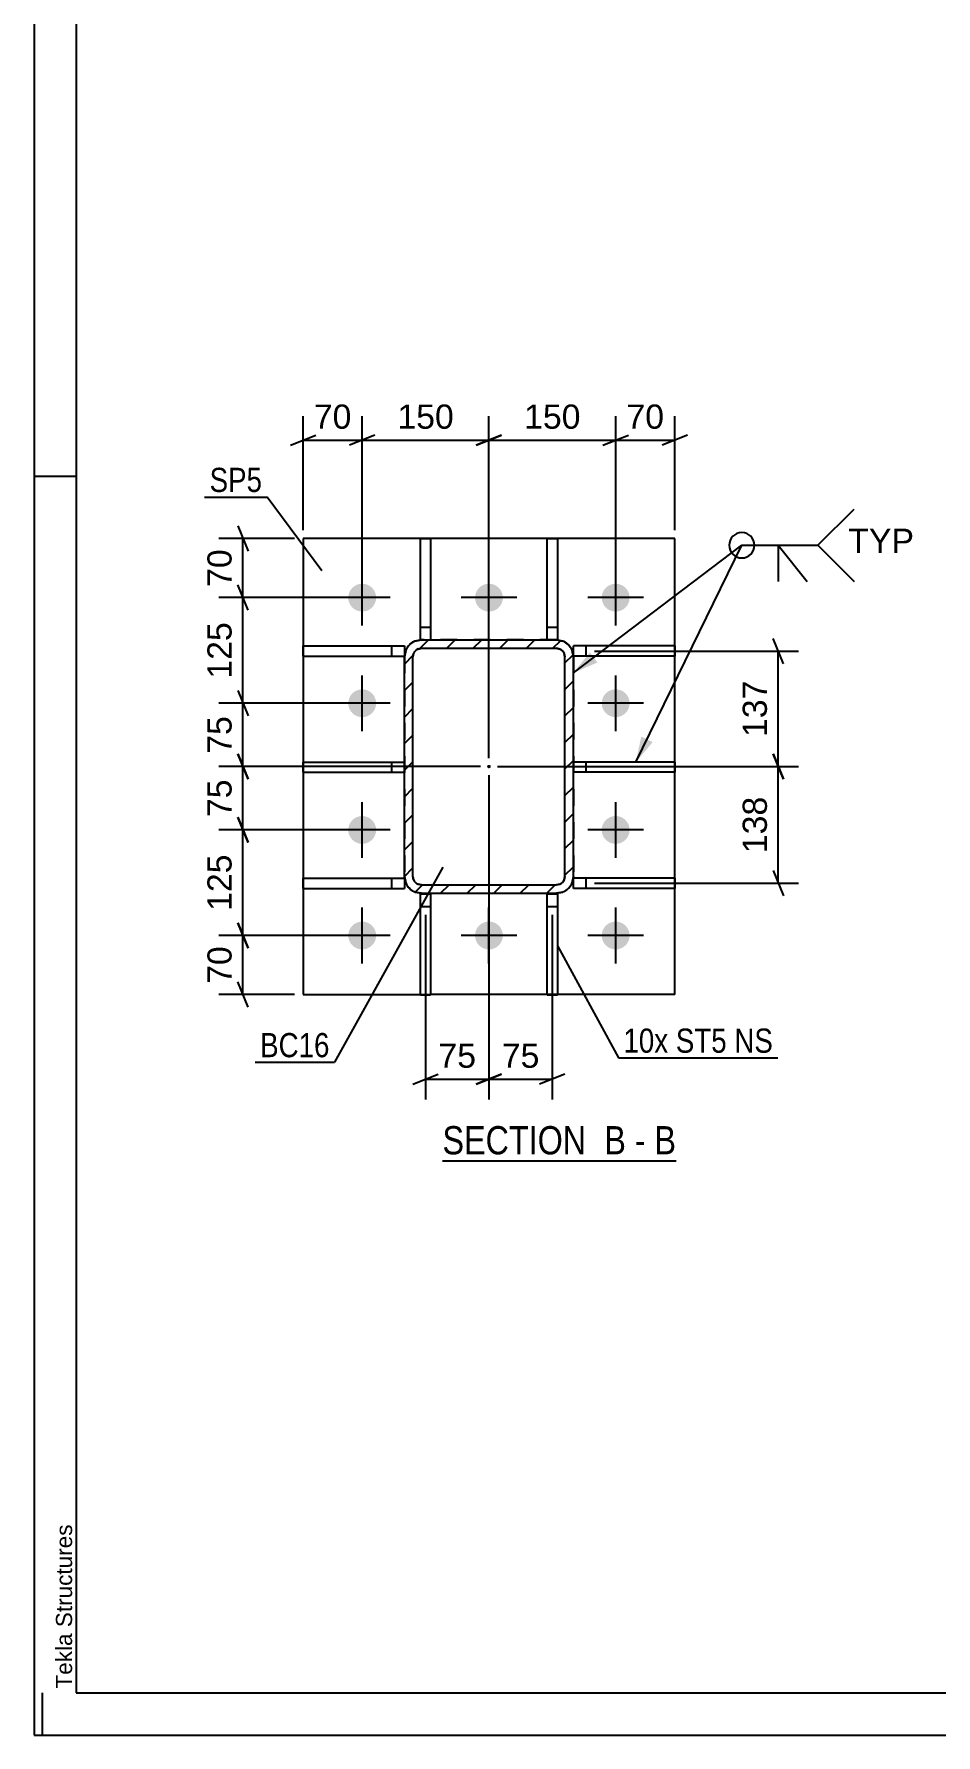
# Model space of a CAD drawing. Header units: millimetres. Extents: x -184 to 657, y -238 to 356.
# Drawn here: x -183.9 to -77.1, y -238.2 to -36.8 of the extents above; entities that cross this region are included whole.
import ezdxf

# ---------------------------------------------------------------- set-up
doc = ezdxf.new("R2010")
doc.units = ezdxf.units.MM
doc.linetypes.add('DXK_LINE_DOT2', pattern=[3.9198, 1.9599, -1.9599])
doc.linetypes.add('DXK_LINE_DOT3', pattern=[5.9187, 2.979, -0.9799, 0.9799, -0.9799])
doc.styles.add('Arial', font='ARIAL.TTF', dxfattribs={"height": 0.2})
doc.styles.add('Arial Narrow', font='ARIALN.TTF', dxfattribs={"height": 0.2})

# ---------------------------------------------------------------- blocks, each defined once
blk = doc.blocks.new('Unknown-284935071-1134')
at = {"color": 5, "linetype": 'Continuous'}
for p, q in [((-183.88, 355.82), (-183.88, -238.18)), ((-178.88, 350.82), (-178.88, -233.18)), ((-178.88, -89.18), (-183.88, -89.18)), ((-182.88, -238.18), (-182.88, -233.18)), ((-178.88, -233.18), (652.12, -233.18)), ((-183.88, -238.18), (657.12, -238.18))]:
    blk.add_line(p, q, dxfattribs=at)
at = {"color": 174, "linetype": 'Continuous', "style": 'Arial'}
blk.add_text('Tekla Structures', height=1.9102, rotation=90, dxfattribs=at).set_placement((-179.38, -232.68))
blk = doc.blocks.new('Unknown-284935071-14 - 4654')
at = {"color": 6, "linetype": 'Continuous'}
blk.add_line((-135.54, -170.18), (-107.89, -170.18), dxfattribs=at)
at = {"color": 0, "linetype": 'Continuous'}
for points in [[(-117.43, -169.43), (-117.43, -165.93), (-135.54, -165.93), (-135.54, -169.43)], [(-113.82, -169.43), (-113.82, -165.93), (-116.38, -165.93), (-116.38, -169.43)], [(-111.5, -169.43), (-111.5, -165.93), (-112.77, -165.93), (-112.77, -169.43)], [(-107.89, -169.43), (-107.89, -165.93), (-110.45, -165.93), (-110.45, -169.43)]]:
    blk.add_wipeout(points, dxfattribs=at)
at = {"color": 7, "linetype": 'Continuous', "style": 'Arial Narrow'}
for s, p in [('SECTION ', (-135.54, -169.43)), ('B', (-116.38, -169.43)), ('B', (-110.45, -169.43)), ('-', (-112.77, -169.43))]:
    blk.add_text(s, height=3.34, dxfattribs=at).set_placement(p)
blk = doc.blocks.new('Part-284935071-4700 - 4654')
at = {"color": 2, "linetype": 'Continuous'}
for p, q in [((-108.04, -136.74), (-120.04, -136.74)), ((-120.04, -137.94), (-120.04, -136.74)), ((-108.04, -136.74), (-108.04, -137.94)), ((-108.04, -137.94), (-120.04, -137.94))]:
    blk.add_line(p, q, dxfattribs=at)
at = {"color": 7, "linetype": 'DXK_LINE_DOT2'}
blk.add_line((-118.54, -137.94), (-118.54, -136.74), dxfattribs=at)
blk = doc.blocks.new('Part-284935071-4690 - 4654')
at = {"color": 2, "linetype": 'Continuous'}
for p, q in [((-152.04, -110.44), (-152.04, -109.24)), ((-152.04, -109.24), (-140.04, -109.24)), ((-152.04, -110.44), (-140.04, -110.44)), ((-140.04, -109.24), (-140.04, -110.44))]:
    blk.add_line(p, q, dxfattribs=at)
at = {"color": 7, "linetype": 'DXK_LINE_DOT2'}
blk.add_line((-141.54, -110.44), (-141.54, -109.24), dxfattribs=at)
blk = doc.blocks.new('Bolt-284935071-4658 - 4654')
at = {"linetype": 'Continuous'}
for points in [[(-146.69, -103.52, -1), (-143.39, -103.52, -1)], [(-131.69, -103.52, -1), (-128.39, -103.52, -1)], [(-116.69, -103.52, -1), (-113.39, -103.52, -1)], [(-146.69, -116.02, -1), (-143.39, -116.02, -1)], [(-116.69, -116.02, -1), (-113.39, -116.02, -1)], [(-146.69, -131.02, -1), (-143.39, -131.02, -1)], [(-116.69, -131.02, -1), (-113.39, -131.02, -1)], [(-146.69, -143.52, -1), (-143.39, -143.52, -1)], [(-131.69, -143.52, -1), (-128.39, -143.52, -1)], [(-116.69, -143.52, -1), (-113.39, -143.52, -1)]]:
    blk.add_hatch(color=1, dxfattribs=at).paths.add_polyline_path(points)
at = {"color": 1, "linetype": 'Continuous'}
for p, q in [((-145.04, -106.82), (-145.04, -100.22)), ((-130.04, -106.82), (-130.04, -100.22)), ((-115.04, -106.82), (-115.04, -100.22)), ((-141.74, -103.52), (-148.34, -103.52)), ((-126.74, -103.52), (-133.34, -103.52)), ((-111.74, -103.52), (-118.34, -103.52)), ((-145.04, -119.32), (-145.04, -112.72)), ((-115.04, -119.32), (-115.04, -112.72)), ((-141.74, -116.02), (-148.34, -116.02)), ((-111.74, -116.02), (-118.34, -116.02)), ((-145.04, -134.32), (-145.04, -127.72)), ((-115.04, -134.32), (-115.04, -127.72)), ((-141.74, -131.02), (-148.34, -131.02)), ((-111.74, -131.02), (-118.34, -131.02)), ((-145.04, -146.82), (-145.04, -140.22)), ((-130.04, -146.82), (-130.04, -140.22)), ((-115.04, -146.82), (-115.04, -140.22)), ((-141.74, -143.52), (-148.34, -143.52)), ((-126.74, -143.52), (-133.34, -143.52)), ((-111.74, -143.52), (-118.34, -143.52))]:
    blk.add_line(p, q, dxfattribs=at)
blk = doc.blocks.new('Part-284935071-4672 - 4654')
at = {"color": 2, "linetype": 'Continuous'}
for p, q in [((-152.04, -96.52), (-152.04, -150.52)), ((-108.04, -96.52), (-152.04, -96.52)), ((-108.04, -150.52), (-108.04, -96.52)), ((-152.04, -150.52), (-138.14, -150.52)), ((-123.14, -150.52), (-136.94, -150.52)), ((-108.04, -150.52), (-121.94, -150.52))]:
    blk.add_line(p, q, dxfattribs=at)
at = {"color": 7, "linetype": 'DXK_LINE_DOT2'}
for p, q in [((-138.14, -150.52), (-136.94, -150.52)), ((-121.94, -150.52), (-123.14, -150.52))]:
    blk.add_line(p, q, dxfattribs=at)
blk = doc.blocks.new('Part-284935071-4685 - 4654')
at = {"color": 2, "linetype": 'Continuous'}
for p, q in [((-152.04, -137.94), (-152.04, -136.74)), ((-152.04, -136.74), (-140.04, -136.74)), ((-140.04, -136.74), (-140.04, -137.94)), ((-152.04, -137.94), (-140.04, -137.94))]:
    blk.add_line(p, q, dxfattribs=at)
at = {"color": 7, "linetype": 'DXK_LINE_DOT2'}
blk.add_line((-141.54, -137.94), (-141.54, -136.74), dxfattribs=at)
blk = doc.blocks.new('Part-284935071-4695 - 4654')
at = {"color": 2, "linetype": 'Continuous'}
for p, q in [((-152.04, -124.19), (-152.04, -122.99)), ((-152.04, -122.99), (-140.04, -122.99)), ((-152.04, -124.19), (-140.04, -124.19))]:
    blk.add_line(p, q, dxfattribs=at)
at = {"color": 7, "linetype": 'DXK_LINE_DOT2'}
for p, q in [((-141.54, -124.19), (-141.54, -122.99)), ((-140.04, -122.99), (-140.04, -124.19))]:
    blk.add_line(p, q, dxfattribs=at)
blk = doc.blocks.new('Part-284935071-4705 - 4654')
at = {"color": 2, "linetype": 'Continuous'}
for p, q in [((-108.04, -109.24), (-120.04, -109.24)), ((-120.04, -110.44), (-120.04, -109.24)), ((-108.04, -110.44), (-120.04, -110.44)), ((-108.04, -109.24), (-108.04, -110.44))]:
    blk.add_line(p, q, dxfattribs=at)
at = {"color": 7, "linetype": 'DXK_LINE_DOT2'}
blk.add_line((-118.54, -110.44), (-118.54, -109.24), dxfattribs=at)
blk = doc.blocks.new('Part-284935071-4710 - 4654')
at = {"color": 2, "linetype": 'Continuous'}
for p, q in [((-108.04, -122.99), (-120.04, -122.99)), ((-108.04, -124.19), (-120.04, -124.19)), ((-108.04, -122.99), (-108.04, -124.19))]:
    blk.add_line(p, q, dxfattribs=at)
at = {"color": 7, "linetype": 'DXK_LINE_DOT2'}
for p, q in [((-120.04, -122.99), (-120.04, -124.19)), ((-118.54, -124.19), (-118.54, -122.99))]:
    blk.add_line(p, q, dxfattribs=at)
blk = doc.blocks.new('Part-284935071-4740 - 4654')
at = {"linetype": 'Continuous'}
h = blk.add_hatch(dxfattribs=at)
h.set_pattern_fill('', scale=0.7, style=0, pattern_type=0)
h.set_pattern_definition([(45, (-140.043, -136.5228), (-1.57154, 1.57154), [])])
h.paths.add_polyline_path([(-140.04, -110.52), (-140.04, -136.52), (-139.89, -137.29), (-139.46, -137.94), (-138.81, -138.37), (-138.04, -138.52), (-122.04, -138.52), (-121.28, -138.37), (-120.63, -137.94), (-120.2, -137.29), (-120.04, -136.52), (-120.04, -110.52), (-120.2, -109.76), (-120.63, -109.11), (-121.28, -108.68), (-122.04, -108.52), (-138.04, -108.52), (-138.81, -108.68), (-139.46, -109.11), (-139.89, -109.76)])
h.paths.add_polyline_path([(-138.75, -109.82), (-138.43, -109.6), (-138.04, -109.52), (-122.04, -109.52), (-121.66, -109.6), (-121.34, -109.82), (-121.12, -110.14), (-121.04, -110.52), (-121.04, -136.52), (-121.12, -136.91), (-121.34, -137.23), (-121.66, -137.45), (-122.04, -137.52), (-138.04, -137.52), (-138.43, -137.45), (-138.75, -137.23), (-138.97, -136.91), (-139.04, -136.52), (-139.04, -110.52), (-138.97, -110.14)])
blk.add_hatch(color=246, dxfattribs=at).paths.add_polyline_path([(-130.04, -123.62, -1), (-130.04, -123.42, -1)])
at = {"color": 7, "linetype": 'DXK_LINE_DOT2'}
for p, q in [((-138.81, -108.68), (-138.04, -108.52)), ((-122.04, -108.52), (-138.04, -108.52)), ((-122.04, -108.52), (-121.28, -108.68)), ((-140.04, -110.52), (-139.89, -109.76)), ((-140.04, -110.52), (-140.04, -136.52)), ((-138.97, -110.14), (-139.04, -110.52)), ((-139.04, -136.52), (-139.04, -110.52)), ((-138.04, -109.52), (-138.43, -109.6)), ((-138.04, -109.52), (-122.04, -109.52)), ((-121.66, -109.6), (-122.04, -109.52)), ((-121.04, -110.52), (-121.12, -110.14)), ((-121.04, -136.52), (-121.04, -110.52)), ((-120.2, -109.76), (-120.04, -110.52)), ((-120.04, -110.52), (-120.04, -136.52)), ((-139.89, -137.29), (-140.04, -136.52)), ((-139.04, -136.52), (-138.97, -136.91)), ((-121.12, -136.91), (-121.04, -136.52)), ((-120.04, -136.52), (-120.2, -137.29)), ((-138.04, -138.52), (-138.81, -138.37)), ((-138.43, -137.45), (-138.04, -137.52)), ((-138.04, -137.52), (-122.04, -137.52)), ((-138.04, -138.52), (-122.04, -138.52)), ((-122.04, -137.52), (-121.66, -137.45)), ((-121.28, -138.37), (-122.04, -138.52))]:
    blk.add_line(p, q, dxfattribs=at)
at = {"color": 2, "linetype": 'Continuous'}
for p, q in [((-138.04, -108.52), (-138.81, -108.68)), ((-138.04, -108.52), (-122.04, -108.52)), ((-121.28, -108.68), (-122.04, -108.52)), ((-139.89, -109.76), (-140.04, -110.52)), ((-140.04, -136.52), (-140.04, -110.52)), ((-139.04, -110.52), (-138.97, -110.14)), ((-139.04, -136.52), (-139.04, -110.52)), ((-138.43, -109.6), (-138.04, -109.52)), ((-138.04, -109.52), (-122.04, -109.52)), ((-122.04, -109.52), (-121.66, -109.6)), ((-121.12, -110.14), (-121.04, -110.52)), ((-121.04, -136.52), (-121.04, -110.52)), ((-120.04, -110.52), (-120.2, -109.76)), ((-120.04, -136.52), (-120.04, -110.52)), ((-140.04, -136.52), (-139.89, -137.29)), ((-138.97, -136.91), (-139.04, -136.52)), ((-121.04, -136.52), (-121.12, -136.91)), ((-120.2, -137.29), (-120.04, -136.52)), ((-138.81, -138.37), (-138.04, -138.52)), ((-138.04, -137.52), (-138.43, -137.45)), ((-138.04, -137.52), (-122.04, -137.52)), ((-138.04, -138.52), (-122.04, -138.52)), ((-121.66, -137.45), (-122.04, -137.52)), ((-122.04, -138.52), (-121.28, -138.37))]:
    blk.add_line(p, q, dxfattribs=at)
at = {"color": 7, "linetype": 'DXK_LINE_DOT3'}
blk.add_line((-130.04, -123.52), (-130.04, -123.52), dxfattribs=at)
at = {"color": 246, "linetype": 'DXK_LINE_DOT2'}
blk.add_line((-130.04, -123.52), (-130.04, -123.52), dxfattribs=at)
at = {"color": 246, "linetype": 'Continuous'}
blk.add_circle((-130.04, -123.52), 0.1, dxfattribs=at)
at = {"color": 7, "linetype": 'DXK_LINE_DOT2'}
for centre, radius, start, end in [((-138.04, -110.52), 2, 112.5, 157.5), ((-122.04, -110.52), 2, 22.5, 67.5), ((-138.04, -110.52), 1, 112.5, 157.5), ((-122.04, -110.52), 1, 22.5, 67.5), ((-138.04, -136.52), 1, 202.5, 247.5), ((-122.04, -136.52), 1, 292.5, 337.5), ((-138.04, -136.52), 2, 202.5, 247.5), ((-122.04, -136.52), 2, 292.5, 337.5)]:
    blk.add_arc(centre, radius, start, end, dxfattribs=at)
at = {"color": 2, "linetype": 'Continuous'}
for centre, radius, start, end in [((-138.04, -110.52), 2, 112.5, 157.5), ((-122.04, -110.52), 2, 22.5, 67.5), ((-138.04, -110.52), 1, 112.5, 157.5), ((-122.04, -110.52), 1, 22.5, 67.5), ((-138.04, -136.52), 1, 202.5, 247.5), ((-122.04, -136.52), 1, 292.5, 337.5), ((-138.04, -136.52), 2, 202.5, 247.5), ((-122.04, -136.52), 2, 292.5, 337.5)]:
    blk.add_arc(centre, radius, start, end, dxfattribs=at)
blk = doc.blocks.new('Part-284935071-4758 - 4654')
at = {"color": 2, "linetype": 'Continuous'}
for p, q in [((-138.14, -150.59), (-138.14, -138.59)), ((-138.14, -138.59), (-136.94, -138.59)), ((-136.94, -138.59), (-136.94, -150.59)), ((-136.94, -150.59), (-138.14, -150.59))]:
    blk.add_line(p, q, dxfattribs=at)
at = {"color": 7, "linetype": 'DXK_LINE_DOT2'}
blk.add_line((-138.14, -140.09), (-136.94, -140.09), dxfattribs=at)
blk = doc.blocks.new('Part-284935071-4763 - 4654')
at = {"color": 2, "linetype": 'Continuous'}
for p, q in [((-123.14, -150.59), (-123.14, -138.59)), ((-123.14, -138.59), (-121.94, -138.59)), ((-121.94, -138.59), (-121.94, -150.59)), ((-121.94, -150.59), (-123.14, -150.59))]:
    blk.add_line(p, q, dxfattribs=at)
at = {"color": 7, "linetype": 'DXK_LINE_DOT2'}
blk.add_line((-123.14, -140.09), (-121.94, -140.09), dxfattribs=at)
blk = doc.blocks.new('Part-284935071-4768 - 4654')
at = {"color": 2, "linetype": 'Continuous'}
for p, q in [((-138.14, -108.52), (-138.14, -96.52)), ((-138.14, -96.52), (-136.94, -96.52)), ((-136.94, -96.52), (-136.94, -108.52)), ((-138.14, -108.52), (-138.04, -108.52))]:
    blk.add_line(p, q, dxfattribs=at)
at = {"color": 7, "linetype": 'DXK_LINE_DOT2'}
for p, q in [((-138.14, -107.02), (-136.94, -107.02)), ((-138.04, -108.52), (-136.94, -108.52))]:
    blk.add_line(p, q, dxfattribs=at)
blk = doc.blocks.new('Part-284935071-4773 - 4654')
at = {"color": 2, "linetype": 'Continuous'}
for p, q in [((-123.14, -108.52), (-123.14, -96.52)), ((-123.14, -96.52), (-121.94, -96.52)), ((-121.94, -96.52), (-121.94, -108.52)), ((-121.94, -108.52), (-122.04, -108.52))]:
    blk.add_line(p, q, dxfattribs=at)
at = {"color": 7, "linetype": 'DXK_LINE_DOT2'}
for p, q in [((-123.14, -107.02), (-121.94, -107.02)), ((-121.94, -108.52), (-123.14, -108.52))]:
    blk.add_line(p, q, dxfattribs=at)
blk = doc.blocks.new('StraightDimension-284935071-4860 - 4654')
at = {"color": 7, "linetype": 'Continuous'}
for p, q in [((-145.04, -102.52), (-145.04, -82.02)), ((-130.04, -122.52), (-130.04, -82.02)), ((-143.54, -84.27), (-146.54, -85.47)), ((-131.54, -85.47), (-128.54, -84.27)), ((-145.04, -84.87), (-130.04, -84.87))]:
    blk.add_line(p, q, dxfattribs=at)
at = {"color": 0}
blk.add_wipeout([(-133.61, -84.12), (-133.61, -79.92), (-141.48, -79.92), (-141.48, -84.12)], dxfattribs=at)
at = {"color": 3, "style": 'Arial'}
blk.add_text('150', height=2.865, dxfattribs=at).set_placement((-140.88, -83.52))
blk = doc.blocks.new('StraightDimension-284935071-14627 - 4654')
at = {"color": 7, "linetype": 'Continuous'}
for p, q in [((-159.75, -142.02), (-158.55, -145.02)), ((-146.04, -143.52), (-162, -143.52)), ((-159.15, -150.52), (-159.15, -143.52)), ((-158.55, -152.02), (-159.75, -149.02)), ((-153.04, -150.52), (-162, -150.52))]:
    blk.add_line(p, q, dxfattribs=at)
at = {"color": 0}
blk.add_wipeout([(-159.9, -144.2), (-164.1, -144.2), (-164.1, -149.85), (-159.9, -149.85)], dxfattribs=at)
at = {"color": 3, "style": 'Arial'}
blk.add_text('70', height=2.865, rotation=90.0002, dxfattribs=at).set_placement((-160.5, -149.25))
blk = doc.blocks.new('StraightDimension-284935071-14624 - 4654')
at = {"color": 7, "linetype": 'Continuous'}
for p, q in [((-159.75, -114.52), (-158.55, -117.52)), ((-146.04, -116.02), (-162, -116.02)), ((-159.15, -123.52), (-159.15, -116.02)), ((-158.55, -125.02), (-159.75, -122.02)), ((-131.04, -123.52), (-162, -123.52))]:
    blk.add_line(p, q, dxfattribs=at)
at = {"color": 0}
blk.add_wipeout([(-159.9, -116.95), (-164.1, -116.95), (-164.1, -122.6), (-159.9, -122.6)], dxfattribs=at)
at = {"color": 3, "style": 'Arial'}
blk.add_text('75', height=2.865, rotation=90.0002, dxfattribs=at).set_placement((-160.5, -122))
blk = doc.blocks.new('StraightDimension-284935071-4809 - 4654')
at = {"color": 7, "linetype": 'Continuous'}
for p, q in [((-95.19, -125.02), (-96.39, -122.02)), ((-129.04, -123.52), (-93.39, -123.52)), ((-95.79, -137.34), (-95.79, -123.52)), ((-96.39, -135.84), (-95.19, -138.84)), ((-117.54, -137.34), (-93.39, -137.34))]:
    blk.add_line(p, q, dxfattribs=at)
at = {"color": 0}
blk.add_wipeout([(-96.54, -126.5), (-100.74, -126.5), (-100.74, -134.37), (-96.54, -134.37)], dxfattribs=at)
at = {"color": 3, "style": 'Arial'}
blk.add_text('138', height=2.865, rotation=90.0002, dxfattribs=at).set_placement((-97.14, -133.77))
blk = doc.blocks.new('StraightDimension-284935071-4816 - 4654')
at = {"color": 7, "linetype": 'Continuous'}
for p, q in [((-95.19, -111.34), (-96.39, -108.34)), ((-117.54, -109.84), (-93.39, -109.84)), ((-95.79, -123.52), (-95.79, -109.84)), ((-96.39, -122.02), (-95.19, -125.02)), ((-129.04, -123.52), (-93.39, -123.52))]:
    blk.add_line(p, q, dxfattribs=at)
at = {"color": 0}
blk.add_wipeout([(-96.54, -112.75), (-100.74, -112.75), (-100.74, -120.62), (-96.54, -120.62)], dxfattribs=at)
at = {"color": 3, "style": 'Arial'}
blk.add_text('137', height=2.865, rotation=90.0002, dxfattribs=at).set_placement((-97.14, -120.02))
blk = doc.blocks.new('StraightDimension-284935071-14625 - 4654')
at = {"color": 7, "linetype": 'Continuous'}
for p, q in [((-159.75, -122.02), (-158.55, -125.02)), ((-131.04, -123.52), (-162, -123.52)), ((-159.15, -131.02), (-159.15, -123.52)), ((-158.55, -132.52), (-159.75, -129.52)), ((-146.04, -131.02), (-162, -131.02))]:
    blk.add_line(p, q, dxfattribs=at)
at = {"color": 0}
blk.add_wipeout([(-159.9, -124.45), (-164.1, -124.45), (-164.1, -130.1), (-159.9, -130.1)], dxfattribs=at)
at = {"color": 3, "style": 'Arial'}
blk.add_text('75', height=2.865, rotation=90.0002, dxfattribs=at).set_placement((-160.5, -129.5))
blk = doc.blocks.new('StraightDimension-284935071-4824 - 4654')
at = {"color": 7, "linetype": 'Continuous'}
for p, q in [((-130.04, -124.52), (-130.04, -162.93)), ((-137.54, -141.09), (-137.54, -162.93)), ((-139.04, -161.13), (-136.04, -159.93)), ((-137.54, -160.53), (-130.04, -160.53)), ((-128.54, -159.93), (-131.54, -161.13))]:
    blk.add_line(p, q, dxfattribs=at)
at = {"color": 0}
blk.add_wipeout([(-130.97, -159.78), (-130.97, -155.58), (-136.62, -155.58), (-136.62, -159.78)], dxfattribs=at)
at = {"color": 3, "style": 'Arial'}
blk.add_text('75', height=2.865, dxfattribs=at).set_placement((-136.02, -159.18))
blk = doc.blocks.new('StraightDimension-284935071-14626 - 4654')
at = {"color": 7, "linetype": 'Continuous'}
for p, q in [((-159.75, -129.52), (-158.55, -132.52)), ((-146.04, -131.02), (-162, -131.02)), ((-159.15, -143.52), (-159.15, -131.02)), ((-158.55, -145.02), (-159.75, -142.02)), ((-146.04, -143.52), (-162, -143.52))]:
    blk.add_line(p, q, dxfattribs=at)
at = {"color": 0}
blk.add_wipeout([(-159.9, -133.34), (-164.1, -133.34), (-164.1, -141.21), (-159.9, -141.21)], dxfattribs=at)
at = {"color": 3, "style": 'Arial'}
blk.add_text('125', height=2.865, rotation=90.0002, dxfattribs=at).set_placement((-160.5, -140.61))
blk = doc.blocks.new('StraightDimension-284935071-4831 - 4654')
at = {"color": 7, "linetype": 'Continuous'}
for p, q in [((-130.04, -124.52), (-130.04, -162.93)), ((-122.54, -141.09), (-122.54, -162.93)), ((-131.54, -161.13), (-128.54, -159.93)), ((-130.04, -160.53), (-122.54, -160.53)), ((-121.04, -159.93), (-124.04, -161.13))]:
    blk.add_line(p, q, dxfattribs=at)
at = {"color": 0}
blk.add_wipeout([(-123.47, -159.78), (-123.47, -155.58), (-129.12, -155.58), (-129.12, -159.78)], dxfattribs=at)
at = {"color": 3, "style": 'Arial'}
blk.add_text('75', height=2.865, dxfattribs=at).set_placement((-128.52, -159.18))
blk = doc.blocks.new('StraightDimension-284935071-4839 - 4654')
at = {"color": 7, "linetype": 'Continuous'}
for p, q in [((-115.04, -102.52), (-115.04, -82.02)), ((-108.04, -95.52), (-108.04, -82.02)), ((-116.54, -85.47), (-113.54, -84.27)), ((-106.54, -84.27), (-109.54, -85.47)), ((-115.04, -84.87), (-108.04, -84.87))]:
    blk.add_line(p, q, dxfattribs=at)
at = {"color": 0}
blk.add_wipeout([(-108.72, -84.12), (-108.72, -79.92), (-114.37, -79.92), (-114.37, -84.12)], dxfattribs=at)
at = {"color": 3, "style": 'Arial'}
blk.add_text('70', height=2.865, dxfattribs=at).set_placement((-113.77, -83.52))
blk = doc.blocks.new('StraightDimension-284935071-4849 - 4654')
at = {"color": 7, "linetype": 'Continuous'}
for p, q in [((-130.04, -122.52), (-130.04, -82.02)), ((-115.04, -102.52), (-115.04, -82.02)), ((-128.54, -84.27), (-131.54, -85.47)), ((-116.54, -85.47), (-113.54, -84.27)), ((-130.04, -84.87), (-115.04, -84.87))]:
    blk.add_line(p, q, dxfattribs=at)
at = {"color": 0}
blk.add_wipeout([(-118.61, -84.12), (-118.61, -79.92), (-126.48, -79.92), (-126.48, -84.12)], dxfattribs=at)
at = {"color": 3, "style": 'Arial'}
blk.add_text('150', height=2.865, dxfattribs=at).set_placement((-125.88, -83.52))
blk = doc.blocks.new('StraightDimension-284935071-4871 - 4654')
at = {"color": 7, "linetype": 'Continuous'}
for p, q in [((-152.04, -95.52), (-152.04, -82.02)), ((-145.04, -102.52), (-145.04, -82.02)), ((-153.54, -85.47), (-150.54, -84.27)), ((-143.54, -84.27), (-146.54, -85.47)), ((-152.04, -84.87), (-145.04, -84.87))]:
    blk.add_line(p, q, dxfattribs=at)
at = {"color": 0}
blk.add_wipeout([(-145.72, -84.12), (-145.72, -79.92), (-151.37, -79.92), (-151.37, -84.12)], dxfattribs=at)
at = {"color": 3, "style": 'Arial'}
blk.add_text('70', height=2.865, dxfattribs=at).set_placement((-150.77, -83.52))
blk = doc.blocks.new('StraightDimension-284935071-14622 - 4654')
at = {"color": 7, "linetype": 'Continuous'}
for p, q in [((-153.04, -96.52), (-162, -96.52)), ((-159.75, -95.02), (-158.55, -98.02)), ((-159.15, -103.52), (-159.15, -96.52)), ((-158.55, -105.02), (-159.75, -102.02)), ((-146.04, -103.52), (-162, -103.52))]:
    blk.add_line(p, q, dxfattribs=at)
at = {"color": 0}
blk.add_wipeout([(-159.9, -97.2), (-164.1, -97.2), (-164.1, -102.85), (-159.9, -102.85)], dxfattribs=at)
at = {"color": 3, "style": 'Arial'}
blk.add_text('70', height=2.865, rotation=90.0002, dxfattribs=at).set_placement((-160.5, -102.25))
blk = doc.blocks.new('StraightDimension-284935071-14623 - 4654')
at = {"color": 7, "linetype": 'Continuous'}
for p, q in [((-158.55, -105.02), (-159.75, -102.02)), ((-146.04, -103.52), (-162, -103.52)), ((-159.15, -116.02), (-159.15, -103.52)), ((-159.75, -114.52), (-158.55, -117.52)), ((-146.04, -116.02), (-162, -116.02))]:
    blk.add_line(p, q, dxfattribs=at)
at = {"color": 0}
blk.add_wipeout([(-159.9, -105.84), (-164.1, -105.84), (-164.1, -113.71), (-159.9, -113.71)], dxfattribs=at)
at = {"color": 3, "style": 'Arial'}
blk.add_text('125', height=2.865, rotation=90.0002, dxfattribs=at).set_placement((-160.5, -113.11))
blk = doc.blocks.new('Mark-284935071-4668 - 4654')
at = {"color": 0}
blk.add_wipeout([(-156.89, -91.01), (-156.89, -88.01), (-163.1, -88.01), (-163.1, -91.01)], dxfattribs=at)
blk.add_wipeout([(-156.89, -91.01), (-156.89, -88.01), (-163.1, -88.01), (-163.1, -91.01)], dxfattribs=at)
at = {"color": 30, "linetype": 'Continuous'}
for p in [(-163.7, -91.61), (-149.82, -100.35)]:
    blk.add_line(p, (-156.29, -91.61), dxfattribs=at)
at = {"color": 3, "style": 'Arial Narrow'}
blk.add_text('SP5', height=2.863, dxfattribs=at).set_placement((-163.1, -91.01))
blk = doc.blocks.new('Mark-284935071-4736 - 4654')
at = {"color": 0}
blk.add_wipeout([(-148.9, -157.93), (-148.9, -154.93), (-157.12, -154.93), (-157.12, -157.93)], dxfattribs=at)
blk.add_wipeout([(-148.9, -157.93), (-148.9, -154.93), (-157.12, -154.93), (-157.12, -157.93)], dxfattribs=at)
at = {"color": 30, "linetype": 'Continuous'}
for p in [(-135.5, -135.44), (-157.72, -158.53)]:
    blk.add_line(p, (-148.3, -158.53), dxfattribs=at)
at = {"color": 3, "style": 'Arial Narrow'}
blk.add_text('BC16', height=2.863, dxfattribs=at).set_placement((-157.12, -157.93))
blk = doc.blocks.new('WeldMark-284935071-4936 - 4654')
at = {"linetype": 'Continuous'}
for points in [[(-117.2, -111.2), (-120.04, -112.42), (-118.1, -110.01)], [(-110.66, -120.62), (-112.65, -122.99), (-112.01, -119.97)]]:
    blk.add_hatch(color=30, dxfattribs=at).paths.add_polyline_path(points)
at = {"color": 30, "linetype": 'Continuous'}
for p, q in [((-120.04, -112.42), (-100.11, -97.32)), ((-112.65, -122.99), (-100.11, -97.32)), ((-100.11, -97.32), (-91.11, -97.32))]:
    blk.add_line(p, q, dxfattribs=at)
at = {"color": 3, "linetype": 'Continuous'}
for q in [(-92.39, -101.6), (-95.82, -101.6)]:
    blk.add_line((-95.82, -97.32), q, dxfattribs=at)
for start, end in [(90, 270), (270, 90)]:
    blk.add_arc((-100.11, -97.32), 1.5, start, end, dxfattribs=at)
at = {"color": 0, "linetype": 'Continuous'}
blk.add_wipeout([(-79.73, -98.22), (-79.73, -95.22), (-87.51, -95.22), (-87.51, -98.22)], dxfattribs=at)
blk.add_wipeout([(-79.73, -98.22), (-79.73, -95.22), (-87.51, -95.22), (-87.51, -98.22)], dxfattribs=at)
at = {"color": 3, "linetype": 'Continuous'}
for q in [(-86.82, -93.03), (-86.82, -101.6)]:
    blk.add_line((-91.11, -97.32), q, dxfattribs=at)
at = {"color": 3, "linetype": 'Continuous', "style": 'Arial'}
blk.add_text('TYP', height=2.865, dxfattribs=at).set_placement((-87.51, -98.22))
blk = doc.blocks.new('MarkSet-284935071-4993 - 4654')
at = {"color": 0}
blk.add_wipeout([(-108.82, -157.4), (-108.82, -154.4), (-114.12, -154.4), (-114.12, -157.4)], dxfattribs=at)
blk.add_wipeout([(-108.82, -157.4), (-108.82, -154.4), (-114.12, -154.4), (-114.12, -157.4)], dxfattribs=at)
at = {"color": 30, "linetype": 'Continuous'}
blk.add_line((-121.94, -144.76), (-114.72, -158), dxfattribs=at)
at = {"color": 0}
blk.add_wipeout([(-101.89, -157.4), (-101.89, -154.4), (-107.92, -154.4), (-107.92, -157.4)], dxfattribs=at)
blk.add_wipeout([(-101.89, -157.4), (-101.89, -154.4), (-107.92, -154.4), (-107.92, -157.4)], dxfattribs=at)
at = {"color": 3, "style": 'Arial Narrow'}
for s, p in [('10x', (-114.12, -157.4)), ('ST5', (-107.92, -157.4))]:
    blk.add_text(s, height=2.863, dxfattribs=at).set_placement(p)
at = {"color": 0}
blk.add_wipeout([(-96.43, -157.4), (-96.43, -154.4), (-100.99, -154.4), (-100.99, -157.4)], dxfattribs=at)
blk.add_wipeout([(-96.43, -157.4), (-96.43, -154.4), (-100.99, -154.4), (-100.99, -157.4)], dxfattribs=at)
at = {"color": 30, "linetype": 'Continuous'}
blk.add_line((-114.72, -158), (-95.83, -158), dxfattribs=at)
at = {"color": 3, "style": 'Arial Narrow'}
blk.add_text('NS', height=2.863, dxfattribs=at).set_placement((-100.99, -157.4))

msp = doc.modelspace()

# ---------------------------------------------------------------- block references
for name in ['Unknown-284935071-1134', 'Part-284935071-4672 - 4654', 'Part-284935071-4768 - 4654', 'Part-284935071-4773 - 4654', 'Bolt-284935071-4658 - 4654', 'Part-284935071-4740 - 4654', 'Part-284935071-4690 - 4654', 'Part-284935071-4705 - 4654', 'Part-284935071-4695 - 4654', 'Part-284935071-4710 - 4654', 'Part-284935071-4685 - 4654', 'Part-284935071-4700 - 4654', 'Part-284935071-4758 - 4654', 'Part-284935071-4763 - 4654']:
    msp.add_blockref(name, (0, 0))

# ---------------------------------------------------------------- next in the draw order: block references
for name in ['StraightDimension-284935071-4860 - 4654', 'StraightDimension-284935071-4839 - 4654', 'StraightDimension-284935071-14627 - 4654', 'Unknown-284935071-14 - 4654']:
    msp.add_blockref(name, (0, 0))

# ---------------------------------------------------------------- next in the draw order: block references
for name in ['StraightDimension-284935071-4871 - 4654', 'StraightDimension-284935071-14624 - 4654', 'StraightDimension-284935071-4809 - 4654']:
    msp.add_blockref(name, (0, 0))

# ---------------------------------------------------------------- next in the draw order: block references
for name in ['StraightDimension-284935071-14622 - 4654', 'StraightDimension-284935071-4816 - 4654', 'StraightDimension-284935071-14625 - 4654']:
    msp.add_blockref(name, (0, 0))

# ---------------------------------------------------------------- next in the draw order: block references
for name in ['StraightDimension-284935071-4849 - 4654', 'Mark-284935071-4668 - 4654', 'StraightDimension-284935071-14623 - 4654', 'StraightDimension-284935071-4824 - 4654', 'StraightDimension-284935071-14626 - 4654']:
    msp.add_blockref(name, (0, 0))

# ---------------------------------------------------------------- next in the draw order: block references
for name in ['WeldMark-284935071-4936 - 4654', 'StraightDimension-284935071-4831 - 4654', 'Mark-284935071-4736 - 4654']:
    msp.add_blockref(name, (0, 0))

# ---------------------------------------------------------------- next in the draw order: block references
msp.add_blockref('MarkSet-284935071-4993 - 4654', (0, 0))

doc.saveas('drawing.dxf')
